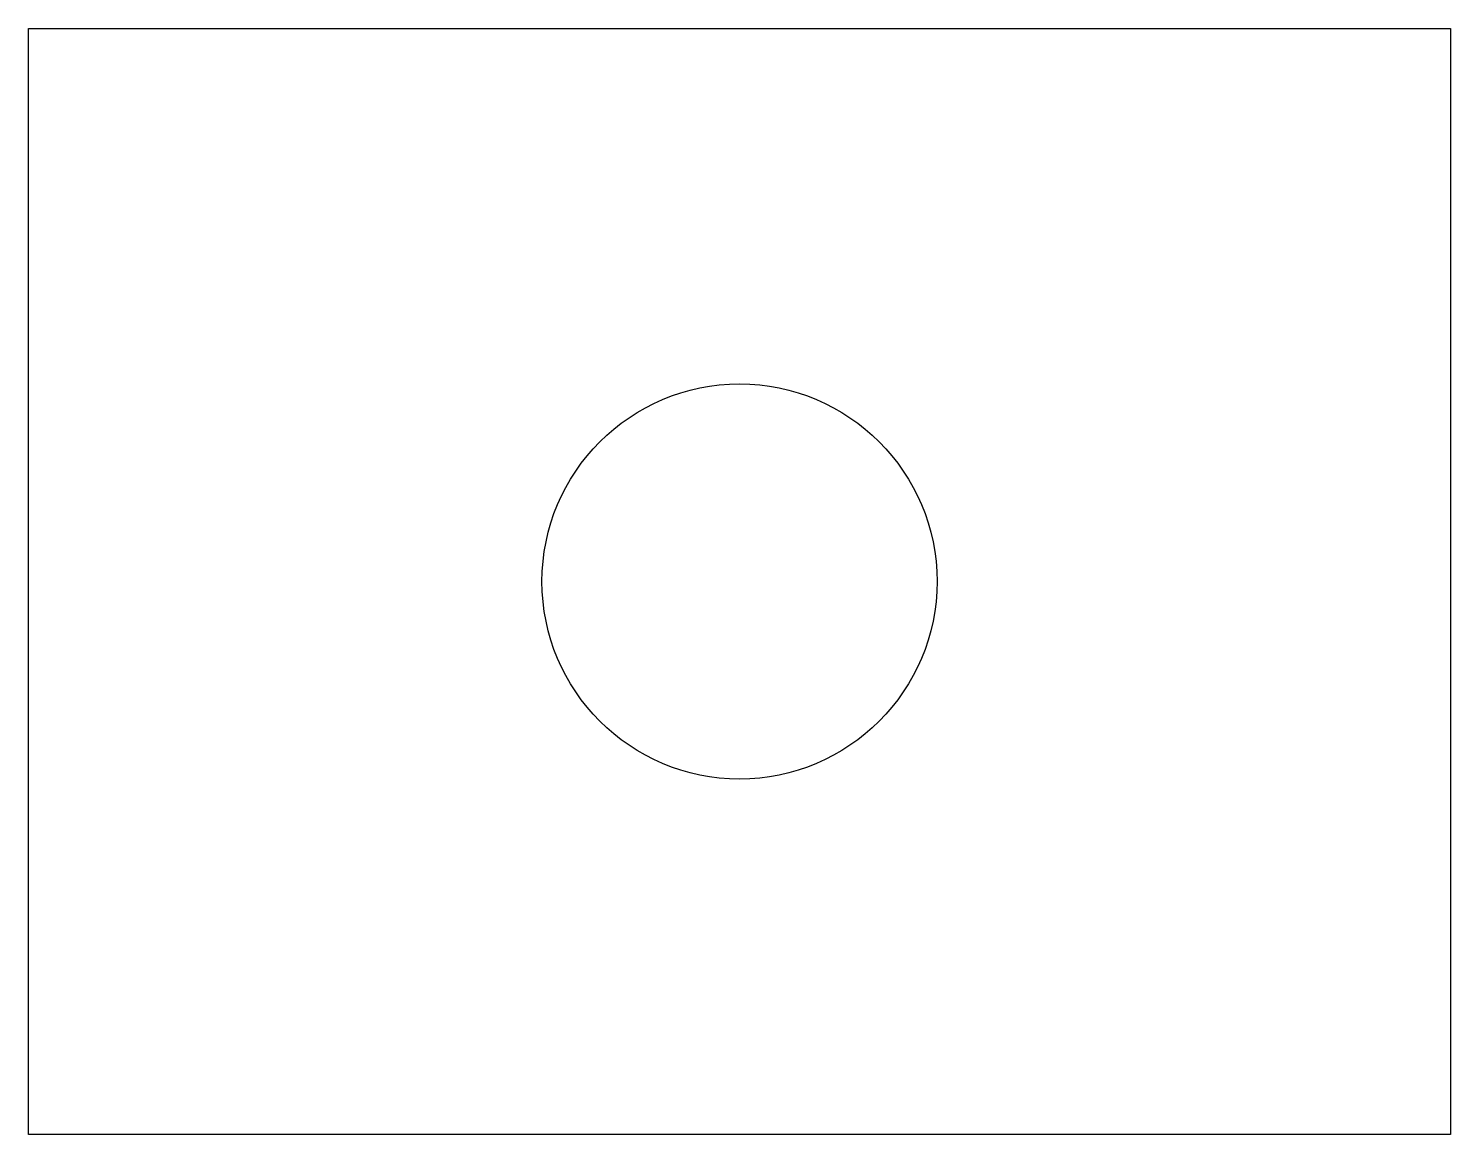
# Model space of a CAD drawing. Header units: millimetres. Extents: x -27.3 to 62.7, y 89.4 to 159.4.
import ezdxf

# ---------------------------------------------------------------- set-up
doc = ezdxf.new("R2010")
doc.units = ezdxf.units.MM
doc.layers.get('0').update_dxf_attribs({"linetype": 'CONTINUOUS'})

msp = doc.modelspace()

# ---------------------------------------------------------------- linework, layer by layer
msp.add_lwpolyline([(62.66, 89.43), (-27.34, 89.43), (-27.34, 159.43), (62.66, 159.43)], close=True)
msp.add_circle((17.66, 124.43), 12.5)

doc.saveas('drawing.dxf')
